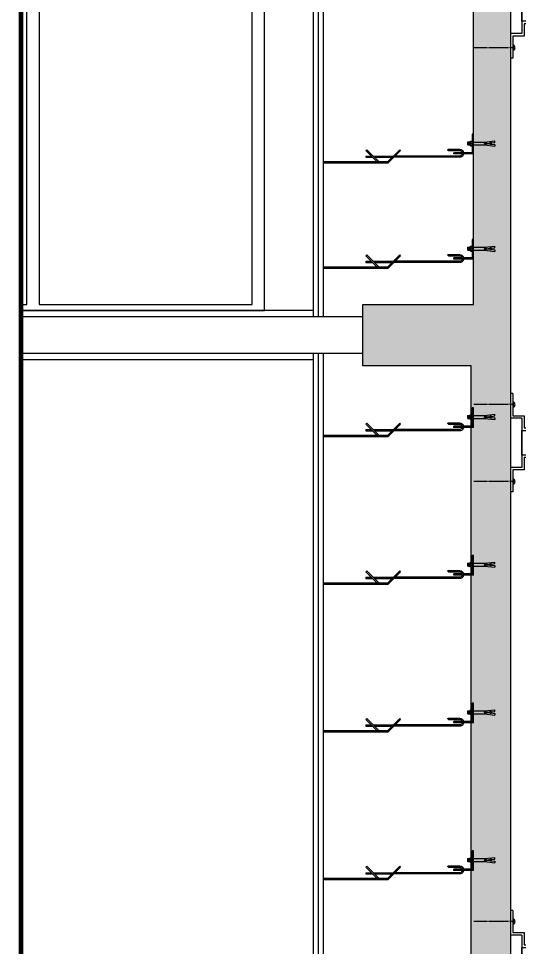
# Model space of a CAD drawing. Header units: inches. Extents: x 21 to 32698, y 13 to 3712.
# Drawn here: x 25295.8 to 25499.4, y 1400.9 to 1778.2 of the extents above; entities that cross this region are included whole.
import ezdxf

# ---------------------------------------------------------------- set-up
doc = ezdxf.new("R2010")
doc.units = ezdxf.units.IN
doc.header["$MEASUREMENT"] = 0
doc.linetypes.add('Centre', pattern=[3.175, 0.635, -0.47625, 1.5875, -0.47625])
doc.linetypes.add('CIZGI', pattern=[0.4, 0.25, -0.15])
for name, color, linetype, lineweight in [('Z_MİM_$AUDIT_BAD_LAYER1', 8, 'Continuous', 25), ('Z_MİM_-KM-CEILING', 8, 'Continuous', 25), ('Z_MİM_-KM-FLOR-LEVL-2', 8, 'Centre', 25), ('Z_MİM_-KM-Gor-05', 8, 'Continuous', 25), ('Z_MİM_-KM-Gor-15', 8, 'Continuous', 25), ('Z_MİM_-KM-IRON-05', 8, 'Continuous', 25), ('Z_MİM_-KM-IRON-09', 8, 'Continuous', 25), ('Z_MİM_-KM-PATTERN-00', 8, 'Continuous', 25), ('Z_MİM_-KM-ROOF-AŞIK', 8, 'Continuous', 25), ('Z_MİM_-KM-ROOF-MERTEK', 8, 'Continuous', 25), ('Z_MİM_-KM-STRC-CONCRETE', 8, 'Continuous', 25), ('Z_MİM_-KM-WALL', 8, 'Continuous', 25), ('Z_MİM_-KM-WALL-PLASTER', 8, 'Continuous', 25), ('Z_MİM_00', 8, 'Continuous', 25), ('Z_MİM_40-40-kt-kst', 8, 'Continuous', 25), ('Z_MİM__BM_Pafta', 8, 'Continuous', 25), ('Z_MİM_GOR', 8, 'Continuous', 25), ('Z_MİM_TARAMA', 8, 'Continuous', 25)]:
    doc.layers.add(name, color=color, linetype=linetype, lineweight=lineweight)

# ---------------------------------------------------------------- blocks, each defined once
blk = doc.blocks.new('*U11')
at = {"layer": 'Z_MİM_$AUDIT_BAD_LAYER1', "linetype": 'Continuous', "ltscale": 6}
h = blk.add_hatch(dxfattribs=at)
h.set_pattern_fill('ANSI32', color=256, scale=0.04, angle=90, style=0)
h.set_pattern_definition([(135, (-712958.51896, 773143.01754), (-0.26940768363, -0.26940768363), []), (135, (-712958.51896, 773143.19715), (-0.26940768363, -0.26940768363), [])])
h.paths.add_polyline_path([(3.37, -28.5), (3.87, -28.5), (3.87, -25.7), (11.37, -25.7), (11.37, -25.2), (3.37, -25.2)])
h.paths.add_polyline_path([(3.87, -30.4), (3.37, -30.4), (3.37, -33.2), (3.87, -33.2)])
at = {"layer": 'Z_MİM_40-40-kt-kst', "ltscale": 2}
for p, q in [((3.37, -25.2), (3.37, -29.12)), ((3.37, -25.2), (11.37, -25.2)), ((3.87, -25.7, 0), (3.87, -29.12, 0)), ((11.37, -25.7), (3.87, -25.7, 0)), ((11.37, -25.2), (11.37, -25.7)), ((3.37, -28.5), (3.87, -28.5, 0))]:
    blk.add_line(p, q, dxfattribs=at)
at = {"layer": 'Z_MİM_GOR', "ltscale": 50}
for p, q in [((3.37, -29.83), (3.37, -33.2)), ((3.87, -29.83, 0), (3.87, -33.2, 0)), ((2, -30.83, 0), (2, -57.6, 0)), ((2.5, -30.83, 0), (2.5, -57.1, 0)), ((3.37, -30.4), (3.87, -30.4, 0)), ((3.37, -33.2), (3.87, -33.2, 0)), ((4.75, -35.43, 0), (4.75, -30.83, 0)), ((5.25, -35.43, 0), (5.25, -30.83, 0)), ((4.95, -35.63, 0), (5.05, -35.63, 0)), ((-0.25, -59.85, 0), (4.75, -54.85, 0)), ((0.25, -60.06, 0), (5.1, -55.21, 0)), ((4.75, -54.85, 0), (5.1, -55.21, 0)), ((-0.25, -86.2, 0), (-0.25, -59.85, 0)), ((0.25, -86.2, 0), (0.25, -60.06, 0)), ((2, -65.49, 0), (2, -58.31, 0)), ((2.5, -65.99, 0), (2.5, -57.81, 0)), ((0.25, -63.74, 0), (5.1, -68.59, 0)), ((0.25, -64.44, 0), (4.75, -68.94, 0)), ((2, -68.94, 0), (2, -66.19, 0)), ((2.5, -68.94, 0), (2.5, -66.69, 0)), ((2.5, -68.94, 0), (2, -68.94, 0)), ((4.75, -68.94, 0), (5.1, -68.59, 0))]:
    blk.add_line(p, q, dxfattribs=at)
for centre, radius, start, end in [((3.62, -30.83, 0), 1.62, 82.241, 180), ((3.63, -30.83, 0), 1.13, 77.6064, 179.8657), ((3.62, -30.83, 0), 1.62, 0, 82.241), ((3.62, -30.83, 0), 1.12, 0, 78.7482), ((4.95, -35.43, 0), 0.2, 180, 270), ((5.05, -35.43, 0), 0.2, 270, 0)]:
    blk.add_arc(centre, radius, start, end, dxfattribs=at)
at = {"layer": 'Z_MİM_TARAMA'}
for p, q in [((7.22, -16.51), (6.55, -16.58)), ((7.02, -20.74), (6.55, -16.58)), ((7.2, -18.3), (8.06, -18.23)), ((7.38, -17.95), (7.22, -16.51)), ((7.22, -18.09), (7.99, -18.04)), ((7.34, -18.49), (7.97, -18.44)), ((7.37, -17.88), (7.88, -17.85)), ((7.6, -19.94), (7.44, -18.52)), ((7.46, -18.68), (7.79, -18.65)), ((7.48, -18.87), (7.77, -18.85)), ((7.64, -19.94), (7.8, -18.52)), ((7.87, -17.95), (8.03, -16.51)), ((8.03, -16.51), (8.69, -16.58)), ((8.22, -20.74), (8.69, -16.58)), ((7.02, -25.7), (7.02, -20.74)), ((7.22, -20.3), (8.01, -20.25)), ((7.26, -20.5), (8.01, -20.45)), ((7.3, -20.1), (7.9, -20.05)), ((7.43, -20.69), (7.87, -20.66)), ((7.51, -19.07), (7.74, -19.06)), ((7.53, -19.27), (7.72, -19.26)), ((7.55, -19.47), (7.7, -19.46)), ((7.57, -19.67), (7.67, -19.66)), ((7.59, -19.87), (7.65, -19.86)), ((8.22, -25.7), (8.22, -20.74)), ((6.62, -26.5), (6.62, -25.7)), ((6.62, -25.7), (8.62, -25.7)), ((6.86, -26.5), (6.86, -25.7)), ((7.62, -26.5), (7.62, -25.7)), ((8.38, -26.5), (8.38, -25.7)), ((8.62, -26.5), (8.62, -25.7)), ((6.62, -26.5), (8.62, -26.5)), ((6.95, -26.62), (8.37, -26.52)), ((6.95, -26.82), (8.37, -26.72)), ((6.95, -27.02), (8.37, -26.92)), ((6.95, -27.22), (8.37, -27.12)), ((6.95, -27.42), (8.37, -27.32)), ((7.02, -27.47), (7.02, -26.5)), ((7.02, -27.47), (8.22, -27.47)), ((8.22, -27.47), (8.22, -26.5))]:
    blk.add_line(p, q, dxfattribs=at)
for centre, radius, start, end in [((7.49, -18.23), 0.3, 111.7331, 261.1339), ((7.76, -18.23), 0.3, 278.8661, 68.2669), ((7.62, -20.34), 0.4, 92.8066, 87.1934)]:
    blk.add_arc(centre, radius, start, end, dxfattribs=at)
blk = doc.blocks.new('DWEW')
at = {"layer": 'Z_MİM_-KM-IRON-09'}
for p, q in [((5884.37, -1773.09), (5893.37, -1773.09)), ((5884.37, -1773.09), (5884.37, -1774.09)), ((5887.86, -1772.76), (5889.87, -1772.76)), ((5887.86, -1772.76), (5887.86, -1773.09)), ((5889.87, -1772.76), (5889.87, -1773.09)), ((5915.37, -1773.09), (5924.37, -1773.09)), ((5919.12, -1772.76), (5921.13, -1772.76)), ((5919.12, -1772.76), (5919.12, -1773.09)), ((5921.13, -1772.76), (5921.13, -1773.09)), ((5924.37, -1773.09), (5924.37, -1774.09))]:
    blk.add_line(p, q, dxfattribs=at)
at = {"layer": 'Z_MİM_-KM-IRON-09', "linetype": 'CIZGI'}
for p, q in [((5888.87, -1773.09), (5888.87, -1789.09)), ((5920.12, -1773.09), (5920.12, -1789.09))]:
    blk.add_line(p, q, dxfattribs=at)
at = {"layer": 'Z_MİM_-KM-IRON-09'}
blk.add_lwpolyline([(5893.37, -1773.09), (5893.37, -1768.46), (5898.37, -1768.46), (5898.37, -1758.46), (5910.37, -1758.46), (5910.37, -1768.46), (5915.37, -1768.46), (5915.37, -1773.09)], dxfattribs=at)
for centre in [(5888.87, -1773.43), (5920.12, -1773.43)]:
    blk.add_arc(centre, 1.21, 33.597, 146.403, dxfattribs=at)
blk = doc.blocks.new('sdewe')
at = {"layer": 'Z_MİM_-KM-ROOF-AŞIK'}
blk.add_lwpolyline([(111607.99, -7528.56), (111617.99, -7528.56), (111617.99, -7518.56), (111607.99, -7518.56)], close=True, dxfattribs=at)
at = {"layer": 'Z_MİM_-KM-ROOF-MERTEK'}
for p, q in [((111622.99, -7528.56), (111602.99, -7528.56)), ((111602.99, -7528.56), (111602.99, -7533.19)), ((111622.99, -7528.56), (111622.99, -7533.19))]:
    blk.add_line(p, q, dxfattribs=at)
at = {"layer": 'Z_MİM_-KM-IRON-09', "xscale": -1}
blk.add_blockref('DWEW', (117517.36, -5759.1), dxfattribs=at)
blk = doc.blocks.new('-KM_Çatı A Kesiti')
at = {"layer": 'Z_MİM_-KM-ROOF-AŞIK', "xscale": -1}
for p in [(112482.99, 7533.19), (112659.19, 7533.19), (112869.19, 7533.19)]:
    blk.add_blockref('sdewe', p, dxfattribs=at)

msp = doc.modelspace()

# ---------------------------------------------------------------- hatches: boundary and pattern name
at = {"layer": 'Z_MİM_-KM-PATTERN-00', "ltscale": 1.5}
msp.add_hatch(color=256, dxfattribs=at).paths.add_polyline_path([(25479.71, 921.78), (25495.71, 921.78), (25495.71, 2642.08), (25480.71, 2642.08), (25480.71, 2582.08), (25435.71, 2582.08), (25435.71, 2557.08), (25480.71, 2557.08), (25480.71, 2127.08), (25435.71, 2127.08), (25435.71, 2102.08), (25480.71, 2102.08), (25480.71, 1882.08), (25435.71, 1882.08), (25435.71, 1857.08), (25480.71, 1857.08), (25480.71, 1662.08), (25435.71, 1662.08), (25435.71, 1637.08), (25479.71, 1637.08), (25479.71, 1037.08), (25435.71, 1037.08), (25435.71, 1012.08), (25479.71, 1012.08)])

# ---------------------------------------------------------------- linework, layer by layer
at = {"layer": 'Z_MİM_-KM-CEILING'}
for points in [[(25415.71, 1657.08), (25415.71, 2129.58), (25435.71, 2129.58)], [(25417.71, 1657.08), (25417.71, 2127.58), (25435.71, 2127.58)], [(25415.71, 1032.08), (25415.71, 1642.08)], [(25417.71, 1032.08), (25417.71, 1642.08)]]:
    msp.add_lwpolyline(points, dxfattribs=at)
at = {"layer": 'Z_MİM_-KM-FLOR-LEVL-2', "ltscale": 20}
msp.add_line((25495.71, 2926.37), (25495.71, 682.95), dxfattribs=at)
at = {"layer": 'Z_MİM_-KM-Gor-05'}
msp.add_lwpolyline([(25296.81, 1662.08), (25299.21, 1662.08), (25299.21, 1852.09), (25296.81, 1852.09)], dxfattribs=at)
msp.add_lwpolyline([(25390.71, 1662.08), (25390.71, 1852.09), (25304.21, 1852.09), (25304.21, 1662.08)], close=True, dxfattribs=at)
at = {"layer": 'Z_MİM_-KM-Gor-15'}
msp.add_lwpolyline([(25296.81, 1659.58), (25395.71, 1659.58), (25395.71, 1854.58), (25296.81, 1854.58)], dxfattribs=at)
at = {"layer": 'Z_MİM_-KM-IRON-05'}
for points in [[(25419.71, 1657.08), (25419.71, 2125.58), (25435.71, 2125.58)], [(25419.71, 1032.08), (25419.71, 1642.08)]]:
    msp.add_lwpolyline(points, dxfattribs=at)
at = {"layer": 'Z_MİM_-KM-STRC-CONCRETE'}
msp.add_lwpolyline([(25495.71, 2582.08), (25495.71, 1012.08), (25495.71, 921.78), (25479.71, 921.78), (25479.71, 1012.08), (25435.71, 1012.08), (25435.71, 1037.08), (25479.71, 1037.08), (25479.71, 1637.08), (25435.71, 1637.08), (25435.71, 1662.08), (25480.71, 1662.08), (25480.71, 1857.08), (25435.71, 1857.08), (25435.71, 1882.08), (25480.71, 1882.08), (25480.71, 2102.08)], dxfattribs=at)
at = {"layer": 'Z_MİM_-KM-WALL'}
for p, q in [((25435.71, 1657.08), (25296.81, 1657.08)), ((25435.71, 1642.08), (25296.81, 1642.08))]:
    msp.add_line(p, q, dxfattribs=at)
at = {"layer": 'Z_MİM_-KM-WALL-PLASTER'}
for p, q in [((25415.71, 1659.58), (25296.81, 1659.58)), ((25415.71, 1639.58), (25296.81, 1639.58))]:
    msp.add_line(p, q, dxfattribs=at)
at = {"layer": 'Z_MİM__BM_Pafta', "transparency": 33554687, "const_width": 2}
msp.add_lwpolyline([(25884.53, 3045.45), (25884.53, 557.67), (25296.81, 557.67), (25296.81, 3045.45)], close=True, dxfattribs=at)

# ---------------------------------------------------------------- block references
at = {"layer": 'Z_MİM_-KM-CEILING', "xscale": -1, "rotation": 270}
for p in [(25505.91, 1719.83), (25505.91, 1677.08), (25505.91, 1608.74), (25505.91, 1548.74), (25505.91, 1488.74), (25505.91, 1428.74)]:
    msp.add_blockref('*U11', p, dxfattribs=at)
at = {"layer": 'Z_MİM_00', "rotation": 270}
msp.add_blockref('-KM_Çatı A Kesiti', (25495.71, 2652.08), dxfattribs=at)

doc.saveas('drawing.dxf')
